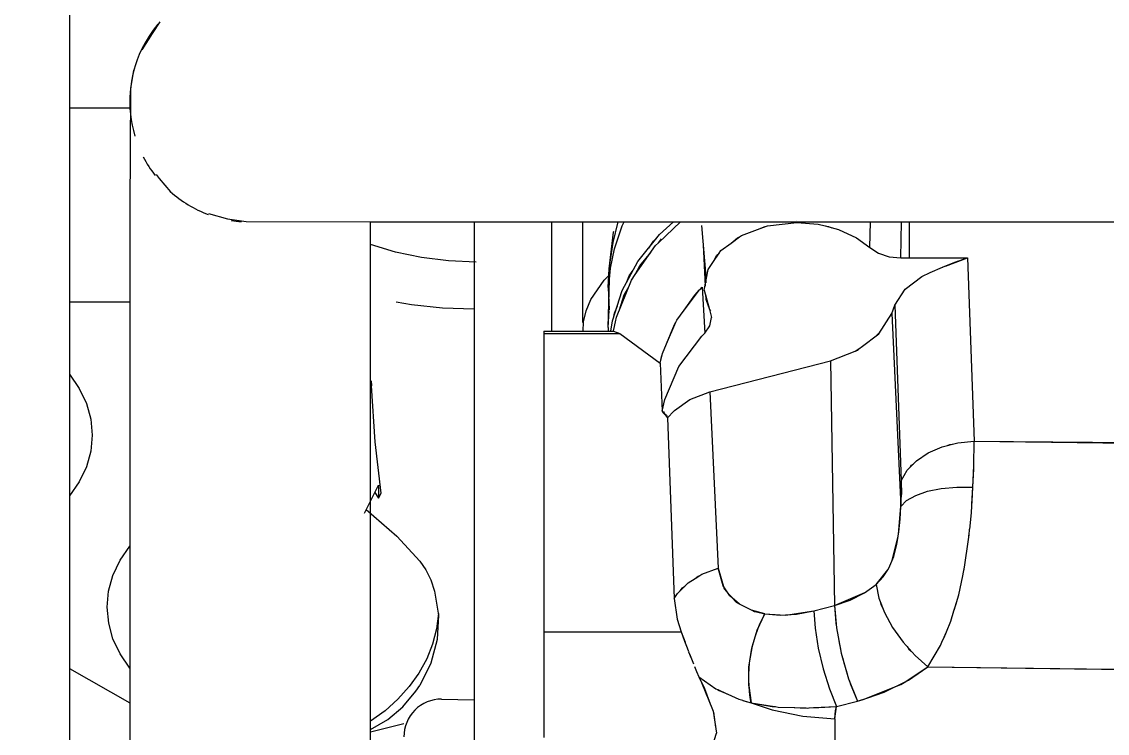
# Model space of a CAD drawing. Header units: millimetres. Extents: x 1084702 to 1166801, y 36632 to 124519.
# Drawn here: x 1102425.9 to 1102570.1, y 49722.5 to 49817 of the extents above; entities that cross this region are included whole.
import ezdxf

# ---------------------------------------------------------------- set-up
doc = ezdxf.new("R2010")
doc.units = ezdxf.units.MM
doc.header["$LTSCALE"] = 250
doc.layers.get('0').update_dxf_attribs({"color": 255})
doc.layers.add('%posline', color=240, linetype='Continuous')
doc.layers.add('%symbol', color=1, linetype='Continuous')
doc.styles.add('ROMANS', font='ROMANS.shx', dxfattribs={"height": 100})
doc.dimstyles.new('dott', dxfattribs={"dimscale": 100, "dimtxt": 150, "dimasz": 0.01, "dimexe": 0.5, "dimexo": 1, "dimgap": 1, "dimtad": 1, "dimdsep": 46, "dimtxsty": 'ROMANS', "dimcen": 1.5, "dimclrd": 1, "dimclre": 1, "dimclrt": 2, "dimazin": 2, "dimtfac": 1, "dimtmove": 2, "dimatfit": 3, "dimldrblk": 'DOT', "dimfxl": 1, "dimtvp": 100, "dimtolj": 1, "dimarcsym": 0})

# ---------------------------------------------------------------- blocks, each defined once
blk = doc.blocks.new('_Dot')
at = {"color": 0, "linetype": 'ByBlock', "lineweight": -2}
blk.add_line((-0.5, 0), (-1, 0), dxfattribs=at)
at = {"color": 0, "linetype": 'ByBlock', "const_width": 0.5}
blk.add_lwpolyline([(-0.25, 0, 1), (0.25, 0, 1)], format="xyb", close=True, dxfattribs=at)
blk = doc.blocks.new('GENERATOR-BORDE')
for p, q in [((-2411.61, -281.96), (-2411.61, -426.96)), ((-2400.59, -314.48), (-2399.58, -312.91)), ((-2401.96, -316.63), (-2400.59, -314.48)), ((-2403.48, -321.77), (-2403.06, -319.36)), ((-2411.61, -324.36), (-2403.59, -324.36)), ((-2400.09, -333.22), (-2399.7, -333.75)), ((-2399.7, -333.75), (-2398.22, -335.5)), ((-2403.6, -337.74), (-2403.59, -450.4)), ((-2371.63, -449.22), (-2371.62, -339.48)), ((-2371.62, -339.52), (-1799.18, -339.51)), ((-2357.89, -339.51), (-2357.89, -423.17)), ((-2347.61, -339.49), (-2347.61, -354.02)), ((-2343.48, -339.49), (-2343.48, -352.88)), ((-2333.41, -342.29), (-2330.49, -339.52)), ((-2333.25, -341.19), (-2331.42, -339.52)), ((-2327.7, -340.01), (-2327.13, -346.77)), ((-2320.26, -340.53), (-2319.06, -340.09)), ((-2320.26, -340.53), (-2319.22, -340.11)), ((-2319.22, -340.11), (-2319.06, -340.09)), ((-2319.06, -340.09), (-2318.9, -340.03)), ((-2318.9, -340.03), (-2315.02, -339.58)), ((-2315.02, -339.33), (-2315.02, -339.34)), ((-2315.02, -339.58), (-2312.17, -339.82)), ((-2315.02, -339.58), (-2315.02, -339.58)), ((-2312.17, -339.82), (-2311.28, -340.05)), ((-2311.28, -340.05), (-2309.49, -340.51)), ((-2311.28, -340.05), (-2310.81, -340.11)), ((-2310.81, -340.11), (-2310.39, -340.28)), ((-2305.32, -342.93), (-2305.23, -339.52)), ((-2301.21, -344.28), (-2301.12, -339.52)), ((-2300.11, -339.52), (-2300.11, -344.27)), ((-2339.96, -345.76), (-2339.35, -340.86)), ((-2339.35, -340.86), (-2339.31, -340.74)), ((-2336.12, -344.78), (-2333.25, -341.19)), ((-2323.76, -342.33), (-2322.64, -341.5)), ((-2323.76, -342.33), (-2322.92, -341.62)), ((-2322.92, -341.62), (-2322.64, -341.5)), ((-2322.64, -341.5), (-2322.39, -341.32)), ((-2322.39, -341.32), (-2320.26, -340.53)), ((-2309.49, -340.51), (-2307.1, -341.62)), ((-2307.1, -341.62), (-2307.09, -341.63)), ((-2307.09, -341.63), (-2307.09, -341.63)), ((-2307.09, -341.63), (-2305.32, -342.93)), ((-2336.48, -346.5), (-2333.79, -342.64)), ((-2334.68, -342.98), (-2334.04, -342.06)), ((-2334.04, -342.06), (-2333.66, -341.7)), ((-2333.79, -342.64), (-2333.41, -342.29)), ((-2333.41, -342.29), (-2333, -341.77)), ((-2327.48, -342.54), (-2327.21, -348.07)), ((-2325.12, -343.32), (-2323.76, -342.33)), ((-2305.32, -342.93), (-2304.18, -343.68)), ((-2305.32, -342.93), (-2304.18, -343.68)), ((-2335.86, -345.35), (-2334.43, -343.56)), ((-2326.1, -344.77), (-2325.36, -343.67)), ((-2326.1, -344.77), (-2325.67, -343.93)), ((-2325.67, -343.93), (-2325.36, -343.67)), ((-2325.36, -343.67), (-2325.12, -343.32)), ((-2304.18, -343.68), (-2302.76, -344.15)), ((-2304.18, -343.68), (-2302.76, -344.15)), ((-2302.76, -344.15), (-2301.21, -344.28)), ((-2302.76, -344.15), (-2301.21, -344.28)), ((-2301.21, -344.28), (-2300.11, -344.27)), ((-2301.21, -344.28), (-2300.11, -344.27)), ((-2300.11, -344.27), (-2292.38, -344.27)), ((-2300.11, -344.27), (-2292.38, -344.27)), ((-2295.3, -345.38), (-2292.38, -344.27)), ((-2294.04, -344.84), (-2292.38, -344.27)), ((-2293.18, -344.55), (-2293.12, -344.55)), ((-2293.18, -344.55), (-2293.12, -344.55)), ((-2292.38, -344.27), (-2291.49, -368.65)), ((-2292.38, -344.27), (-2291.49, -368.65)), ((-2340.08, -348.23), (-2339.96, -345.76)), ((-2340.08, -348.23), (-2339.96, -345.76)), ((-2338.22, -348.64), (-2336.12, -344.78)), ((-2337.27, -346.68), (-2336.75, -345.94)), ((-2336.48, -346.5), (-2335.86, -345.35)), ((-2327.31, -348.6), (-2326.82, -345.84)), ((-2326.82, -345.84), (-2326.1, -344.77)), ((-2297.31, -346.25), (-2295.68, -345.54)), ((-2295.68, -345.54), (-2295.62, -345.52)), ((-2295.61, -345.5), (-2295.57, -345.48)), ((-2295.57, -345.48), (-2295.47, -345.45)), ((-2295.46, -345.45), (-2294.04, -344.84)), ((-2293.9, -344.8), (-2293.68, -344.76)), ((-2293.73, -344.74), (-2293.55, -344.71)), ((-2338.97, -352.17), (-2337, -347.23)), ((-2337.59, -347.48), (-2337.27, -346.68)), ((-2337, -347.23), (-2336.48, -346.5)), ((-2327.13, -346.77), (-2326.91, -346.34)), ((-2327.13, -346.77), (-2327.13, -347.59)), ((-2300.66, -348.46), (-2298.43, -346.78)), ((-2300.66, -348.46), (-2298.43, -346.78)), ((-2298.43, -346.78), (-2297.31, -346.25)), ((-2298.43, -346.78), (-2297.31, -346.25)), ((-2340.08, -348.23), (-2339.94, -351.19)), ((-2340.08, -348.23), (-2339.94, -351.19)), ((-2339.49, -352.67), (-2338.22, -348.64)), ((-2337.94, -349.18), (-2337.31, -348.03)), ((-2329.97, -351.24), (-2327.94, -348.54)), ((-2329.34, -350.34), (-2328.07, -348.69)), ((-2328.57, -349.23), (-2327.94, -348.54)), ((-2327.94, -348.54), (-2327.88, -348.47)), ((-2327.88, -348.47), (-2327.58, -348.16)), ((-2327.59, -348.16), (-2327.58, -348.16)), ((-2327.58, -348.16), (-2327.26, -354.3)), ((-2327.58, -348.16), (-2327.26, -354.3)), ((-2327.31, -348.6), (-2326.64, -351.13)), ((-2302, -350.57), (-2300.66, -348.46)), ((-2302, -350.57), (-2300.66, -348.46)), ((-2411.61, -350.15), (-2403.6, -350.15)), ((-2338.57, -351.18), (-2337.94, -349.18)), ((-2329.97, -351.24), (-2328.57, -349.23)), ((-2327.16, -349.16), (-2327.13, -349.79)), ((-2327.13, -349.27), (-2327.13, -349.79)), ((-2327.13, -349.79), (-2326.64, -351.13)), ((-2340.08, -353.54), (-2339.96, -351.3)), ((-2340.08, -353.54), (-2339.96, -351.3)), ((-2339.37, -352.29), (-2339.25, -351.65)), ((-2339.25, -351.65), (-2338.86, -350.66)), ((-2330.97, -352.56), (-2329.97, -351.24)), ((-2329.88, -351.12), (-2329.88, -351.11)), ((-2326.64, -351.12), (-2326.64, -351.13)), ((-2326.64, -351.12), (-2326.64, -351.13)), ((-2326.64, -351.13), (-2326.37, -352.21)), ((-2326.64, -351.13), (-2326.37, -352.21)), ((-2326.64, -351.13), (-2326.5, -351.33)), ((-2304.13, -354.37), (-2302.43, -351.69)), ((-2302.43, -351.69), (-2302, -350.57)), ((-2302.43, -351.69), (-2302, -350.57)), ((-2302.43, -351.69), (-2301.21, -377.33)), ((-2302, -350.57), (-2301.15, -373.89)), ((-2302, -350.57), (-2301.15, -373.89)), ((-2339.71, -354.02), (-2339.49, -352.67)), ((-2339.36, -354.02), (-2338.97, -352.17)), ((-2339.36, -354.02), (-2339.2, -353.18)), ((-2339.2, -353.18), (-2339.14, -352.96)), ((-2332.32, -355.7), (-2331.09, -352.83)), ((-2332.32, -355.7), (-2331.28, -353.12)), ((-2331.28, -353.12), (-2331.09, -352.83)), ((-2331.09, -352.83), (-2330.97, -352.56)), ((-2326.58, -353.31), (-2326.37, -352.21)), ((-2326.58, -353.31), (-2326.37, -352.21)), ((-2348.61, -354.02), (-2339.36, -354.02)), ((-2348.61, -354.02), (-2348.61, -354.34)), ((-2348.61, -354.34), (-2338.55, -354.34)), ((-2348.61, -354.34), (-2348.61, -393.99)), ((-2348.61, -354.34), (-2348.61, -393.99)), ((-2348.61, -354.34), (-2338.55, -354.34)), ((-2340.08, -353.54), (-2340.08, -354.02)), ((-2340.08, -353.54), (-2340.08, -354.02)), ((-2340.08, -353.54), (-2340.06, -354.02)), ((-2340.08, -353.54), (-2340.06, -354.02)), ((-2339.36, -354.02), (-2338.55, -354.34)), ((-2339.36, -354.02), (-2338.55, -354.34)), ((-2338.55, -354.34), (-2333.18, -358.29)), ((-2338.55, -354.34), (-2333.18, -358.29)), ((-2327.63, -354.68), (-2327.26, -354.3)), ((-2327.63, -354.68), (-2327.26, -354.3)), ((-2327.26, -354.3), (-2326.58, -353.31)), ((-2327.26, -354.3), (-2326.58, -353.31)), ((-2306.46, -356.17), (-2304.13, -354.37)), ((-2304.6, -354.73), (-2303.95, -354.1)), ((-2332.87, -356.99), (-2332.32, -355.7)), ((-2330.69, -358.73), (-2327.63, -354.68)), ((-2330.69, -358.73), (-2327.63, -354.68)), ((-2333.18, -358.29), (-2332.92, -357.23)), ((-2333.18, -358.29), (-2332.95, -357.28)), ((-2332.95, -357.28), (-2332.92, -357.23)), ((-2332.92, -357.23), (-2332.87, -356.99)), ((-2310.56, -357.96), (-2307.3, -356.68)), ((-2307.3, -356.68), (-2306.46, -356.17)), ((-2307.3, -356.68), (-2306.93, -356.53)), ((-2306.93, -356.53), (-2306.46, -356.17)), ((-2306.91, -356.44), (-2306.91, -356.51)), ((-2306.91, -356.44), (-2306.91, -356.51)), ((-2306.85, -356.41), (-2306.85, -356.47)), ((-2333.18, -358.29), (-2332.92, -364.64)), ((-2333.18, -358.29), (-2332.92, -364.64)), ((-2332.57, -363.12), (-2330.69, -358.73)), ((-2332.57, -363.12), (-2330.69, -358.73)), ((-2326.58, -362.09), (-2310.56, -357.96)), ((-2326.58, -362.09), (-2310.56, -357.96)), ((-2310.56, -357.96), (-2310.03, -390.48)), ((-2310.56, -357.96), (-2310.03, -390.48)), ((-2371.54, -360.64), (-2371.51, -361.29)), ((-2332.92, -364.64), (-2332.57, -363.12)), ((-2332.92, -364.64), (-2332.57, -363.12)), ((-2331.26, -364.58), (-2329.25, -363.12)), ((-2331.26, -364.58), (-2329.25, -363.12)), ((-2329.25, -363.12), (-2326.58, -362.09)), ((-2326.58, -362.09), (-2325.45, -385.5)), ((-2326.58, -362.09), (-2325.45, -385.5)), ((-2332.92, -364.64), (-2332.79, -364.87)), ((-2332.7, -364.93), (-2332.62, -364.7)), ((-2332.2, -365.56), (-2331.35, -364.67)), ((-2331.35, -364.67), (-2331.26, -364.58)), ((-2332.79, -364.87), (-2332.7, -364.93)), ((-2332.7, -364.93), (-2332.2, -365.56)), ((-2332.7, -364.93), (-2332.35, -365.19)), ((-2332.35, -365.19), (-2332.2, -365.56)), ((-2332.2, -365.56), (-2331.31, -389.56)), ((-2332.2, -365.56), (-2331.31, -389.56)), ((-2295.02, -369.2), (-2294.34, -369.03)), ((-2294.7, -369.08), (-2294.34, -369.03)), ((-2294.34, -369.03), (-2293.65, -368.86)), ((-2293.65, -368.86), (-2291.49, -368.65)), ((-2291.53, -371.91), (-2291.49, -368.65)), ((-2291.49, -368.65), (-2274.37, -368.87)), ((-2291.49, -368.65), (-2265.46, -368.85)), ((-2274.37, -368.87), (-2265.46, -368.85)), ((-2299.15, -371.24), (-2297.57, -370.18)), ((-2297.57, -370.18), (-2295.71, -369.38)), ((-2295.71, -369.38), (-2295.02, -369.2)), ((-2295.02, -369.2), (-2294.7, -369.08)), ((-2299.95, -372.07), (-2299.55, -371.66)), ((-2299.95, -372.07), (-2299.8, -371.84)), ((-2299.8, -371.84), (-2299.55, -371.66)), ((-2299.55, -371.66), (-2299.15, -371.24)), ((-2291.64, -374.74), (-2291.53, -371.91)), ((-2301.15, -373.89), (-2300.36, -372.49)), ((-2300.36, -372.49), (-2299.95, -372.07)), ((-2291.64, -374.74), (-2291.54, -372.38)), ((-2291.54, -372.38), (-2291.54, -372.21)), ((-2372.46, -378.22), (-2370.58, -374.47)), ((-2370.58, -374.47), (-2370.58, -376.21)), ((-2301.21, -377.33), (-2301.15, -373.89)), ((-2301.15, -373.89), (-2301.14, -375.73)), ((-2295.84, -374.92), (-2293.79, -374.73)), ((-2295.84, -374.92), (-2293.79, -374.73)), ((-2293.79, -374.73), (-2291.64, -374.74)), ((-2293.79, -374.73), (-2291.64, -374.74)), ((-2291.78, -377), (-2291.64, -374.74)), ((-2291.75, -376.6), (-2291.64, -374.74)), ((-2370.58, -376.21), (-2370.23, -375.53)), ((-2301.21, -377.33), (-2301.14, -375.73)), ((-2300.44, -376.53), (-2299.24, -375.84)), ((-2300.44, -376.53), (-2299.24, -375.84)), ((-2299.24, -375.84), (-2297.68, -375.29)), ((-2299.24, -375.84), (-2297.68, -375.29)), ((-2297.68, -375.29), (-2295.84, -374.92)), ((-2297.68, -375.29), (-2295.84, -374.92)), ((-2291.73, -376.15), (-2291.72, -376.15)), ((-2291.73, -376.15), (-2291.72, -376.15)), ((-2301.51, -381.01), (-2301.21, -377.33)), ((-2301.29, -379.01), (-2301.21, -377.33)), ((-2301.21, -377.33), (-2300.44, -376.53)), ((-2301.21, -377.33), (-2300.44, -376.53)), ((-2291.85, -378.14), (-2291.8, -377.22)), ((-2291.8, -377.23), (-2291.75, -376.6)), ((-2301.46, -380.7), (-2301.29, -379.01)), ((-2292.07, -380.34), (-2291.85, -378.14)), ((-2292.17, -381.27), (-2292.1, -380.57)), ((-2292.15, -381.13), (-2292.08, -380.34)), ((-2302.36, -384.44), (-2301.55, -381.27)), ((-2301.74, -382.37), (-2301.57, -381.32)), ((-2301.56, -381.28), (-2301.46, -380.7)), ((-2292.75, -385.39), (-2292.21, -381.72)), ((-2292.21, -381.72), (-2292.18, -381.38)), ((-2292.18, -381.39), (-2292.15, -381.13)), ((-2302.16, -383.96), (-2301.74, -382.37)), ((-2302.67, -385.2), (-2302.16, -383.96)), ((-2327.89, -386.48), (-2327.62, -386.31)), ((-2327.62, -386.31), (-2325.45, -385.5)), ((-2325.45, -385.5), (-2324.66, -388.26)), ((-2304.51, -387.7), (-2302.94, -385.72)), ((-2303.54, -386.67), (-2302.96, -385.73)), ((-2302.95, -385.72), (-2302.76, -385.41)), ((-2302.8, -385.48), (-2302.67, -385.19)), ((-2302.76, -385.41), (-2302.67, -385.21)), ((-2293, -386.54), (-2292.83, -385.8)), ((-2292.94, -386.26), (-2292.81, -385.66)), ((-2292.83, -385.8), (-2292.8, -385.62)), ((-2292.8, -385.62), (-2292.75, -385.39)), ((-2329.88, -387.89), (-2329.46, -387.46)), ((-2329.46, -387.46), (-2328.54, -386.89)), ((-2328.54, -386.89), (-2327.89, -386.48)), ((-2328.54, -386.89), (-2328.12, -386.57)), ((-2328.12, -386.57), (-2327.89, -386.48)), ((-2324.88, -387.71), (-2324.82, -387.69)), ((-2306.03, -388.79), (-2304.51, -387.7)), ((-2304.51, -387.7), (-2303.54, -386.67)), ((-2304.51, -387.7), (-2304.15, -389.48)), ((-2304.51, -387.7), (-2304.51, -387.7)), ((-2293.53, -389.05), (-2292.99, -386.53)), ((-2331.31, -389.56), (-2330.86, -388.87)), ((-2330.86, -388.87), (-2329.88, -387.89)), ((-2330.53, -388.54), (-2330.22, -388.14)), ((-2330.22, -388.14), (-2329.88, -387.89)), ((-2324.66, -388.26), (-2323.15, -389.94)), ((-2324.2, -388.77), (-2324.18, -388.9)), ((-2324.14, -388.84), (-2324.11, -388.97)), ((-2310.03, -390.48), (-2305.99, -388.76)), ((-2307.94, -389.78), (-2306.03, -388.79)), ((-2306.6, -389.02), (-2306.59, -389.09)), ((-2306.6, -389.02), (-2306.59, -389.09)), ((-2306.18, -388.85), (-2306.18, -388.87)), ((-2306.18, -388.85), (-2306.18, -388.87)), ((-2294.13, -391.07), (-2293.53, -389.05)), ((-2331.31, -389.56), (-2330.92, -392.3)), ((-2323.15, -389.94), (-2323.06, -390.05)), ((-2323.06, -390.05), (-2322.75, -390.21)), ((-2322.75, -390.21), (-2320.99, -391.1)), ((-2312.75, -391.17), (-2310.03, -390.48)), ((-2312.75, -391.17), (-2310.03, -390.48)), ((-2310.03, -390.48), (-2307.94, -389.78)), ((-2310.03, -390.48), (-2309.77, -393.43)), ((-2310.03, -390.48), (-2309.86, -392.79)), ((-2304.15, -389.48), (-2303.4, -391.42)), ((-2303.9, -390.12), (-2303.82, -390.43)), ((-2303.87, -390.22), (-2303.86, -390.22)), ((-2303.85, -390.31), (-2303.83, -390.29)), ((-2303.82, -390.43), (-2303.65, -390.77)), ((-2294.17, -391.18), (-2293.89, -390.39)), ((-2293.89, -390.39), (-2293.75, -389.81)), ((-2320.99, -391.1), (-2320.69, -391.26)), ((-2320.69, -391.26), (-2320.38, -391.33)), ((-2320.38, -391.33), (-2319.27, -391.6)), ((-2320.28, -393.73), (-2319.26, -391.6)), ((-2319.3, -391.58), (-2319.26, -391.6)), ((-2319.27, -391.6), (-2319.26, -391.6)), ((-2319.26, -391.6), (-2317.24, -391.77)), ((-2319.26, -391.6), (-2316.54, -391.76)), ((-2317.24, -391.77), (-2315.06, -391.63)), ((-2316.54, -391.76), (-2312.75, -391.17)), ((-2315.06, -391.63), (-2312.75, -391.17)), ((-2312.75, -391.17), (-2312.59, -393.49)), ((-2312.75, -391.17), (-2312.59, -393.49)), ((-2303.4, -391.42), (-2302.3, -393.41)), ((-2294.58, -392.56), (-2294.16, -391.17)), ((-2330.92, -392.3), (-2330.38, -393.99)), ((-2312.59, -393.49), (-2312.17, -396.14)), ((-2312.59, -393.49), (-2312.17, -396.14)), ((-2309.86, -392.79), (-2309.79, -393.17)), ((-2309.77, -393.43), (-2309.12, -396.82)), ((-2302.3, -393.4), (-2302.3, -393.41)), ((-2302.3, -393.41), (-2300.91, -395.35)), ((-2302.3, -393.41), (-2302.29, -393.42)), ((-2295.16, -393.95), (-2294.58, -392.56)), ((-2348.61, -393.99), (-2348.61, -396.88)), ((-2348.61, -393.99), (-2330.38, -393.99)), ((-2348.61, -393.99), (-2330.38, -393.99)), ((-2330.38, -393.99), (-2329.87, -395.34)), ((-2330.38, -393.99), (-2329.93, -395.19)), ((-2330.38, -393.99), (-2330.38, -393.99)), ((-2321.01, -396.13), (-2320.28, -393.73)), ((-2309.64, -394.11), (-2309.42, -395.44)), ((-2295.67, -395.14), (-2295.44, -394.72)), ((-2295.63, -395.06), (-2295.16, -393.96)), ((-2295.44, -394.72), (-2295.16, -393.95)), ((-2329.93, -395.19), (-2329.6, -396.11)), ((-2329.6, -396.11), (-2329.41, -396.58)), ((-2321.39, -398.66), (-2321.01, -396.13)), ((-2312.17, -396.14), (-2311.51, -398.9)), ((-2312.17, -396.14), (-2311.51, -398.9)), ((-2309.42, -395.44), (-2309.22, -396.27)), ((-2300.91, -395.35), (-2299.32, -397.11)), ((-2300.38, -395.93), (-2300.13, -396.26)), ((-2300.13, -396.26), (-2299.85, -396.52)), ((-2297.61, -398.6), (-2295.93, -395.78)), ((-2295.93, -395.78), (-2295.66, -395.13)), ((-2348.61, -396.58), (-2348.61, -397.1)), ((-2348.61, -397.1), (-2348.61, -400.7)), ((-2329.39, -396.63), (-2329.21, -397.1)), ((-2329.27, -396.95), (-2329.14, -397.28)), ((-2329.21, -397.1), (-2328.74, -398.23)), ((-2309.12, -396.82), (-2308.15, -400.21)), ((-2308.96, -397.36), (-2308.76, -398.2)), ((-2299.32, -397.11), (-2297.61, -398.6)), ((-2411.61, -398.82), (-2403.59, -403.4)), ((-2348.61, -397.92), (-2348.61, -400.21)), ((-2328.63, -398.57), (-2328.35, -399.26)), ((-2328.35, -399.26), (-2328.02, -399.96)), ((-2321.42, -401.14), (-2321.39, -398.66)), ((-2311.51, -398.9), (-2310.68, -401.56)), ((-2311.51, -398.9), (-2310.68, -401.56)), ((-2308.76, -398.2), (-2308.34, -399.53)), ((-2300.79, -400.69), (-2297.61, -398.6)), ((-2300.19, -400.39), (-2297.61, -398.6)), ((-2297.62, -398.59), (-2297.61, -398.6)), ((-2297.61, -398.6), (-2278.14, -398.9)), ((-2297.61, -398.6), (-2276.6, -398.9)), ((-2278.14, -398.9), (-2276.56, -398.9)), ((-2276.56, -398.9), (-2274.58, -398.93)), ((-2274.58, -398.93), (-2263, -398.9)), ((-2348.61, -400.7), (-2348.61, -404.3)), ((-2328.02, -399.96), (-2328.01, -399.96)), ((-2328.02, -399.96), (-2328.02, -399.96)), ((-2328.02, -399.96), (-2325.79, -401.53)), ((-2328.02, -399.96), (-2327.68, -400.7)), ((-2328.02, -399.96), (-2327.29, -401.52)), ((-2327.68, -400.7), (-2326.22, -404.3)), ((-2308.15, -400.21), (-2306.99, -403.18)), ((-2308.05, -400.47), (-2307.93, -400.85)), ((-2301.87, -401.22), (-2300.19, -400.39)), ((-2301.21, -400.96), (-2300.79, -400.69)), ((-2348.61, -401.47), (-2348.61, -403.6)), ((-2327.37, -401.45), (-2327.35, -401.39)), ((-2327.29, -401.52), (-2326.52, -403.55)), ((-2327.08, -402.07), (-2327.07, -402.2)), ((-2327.05, -402.25), (-2327.05, -402.17)), ((-2325.79, -401.53), (-2325.55, -401.63)), ((-2325.55, -401.63), (-2325.35, -401.76)), ((-2325.53, -401.64), (-2324.3, -402.2)), ((-2325.35, -401.76), (-2324.17, -402.25)), ((-2321.42, -401.14), (-2321.08, -403.42)), ((-2310.68, -401.56), (-2309.74, -403.89)), ((-2310.68, -401.56), (-2309.74, -403.89)), ((-2307.93, -400.85), (-2306.99, -403.18)), ((-2306.21, -402.96), (-2301.21, -400.96)), ((-2305.61, -402.73), (-2303.44, -402)), ((-2303.44, -402), (-2301.91, -401.24)), ((-2362.21, -402.9), (-2362.21, -402.93)), ((-2362.21, -402.93), (-2357.89, -403.01)), ((-2324.19, -402.25), (-2322.71, -402.92)), ((-2322.71, -402.92), (-2322.21, -403.07)), ((-2322.22, -403.07), (-2322.06, -403.14)), ((-2322.18, -403.09), (-2321.08, -403.42)), ((-2322.06, -403.14), (-2321.08, -403.42)), ((-2321.13, -403.43), (-2321.08, -403.42)), ((-2321.08, -403.42), (-2318.28, -403.87)), ((-2321.08, -403.42), (-2318, -403.89)), ((-2321.08, -403.42), (-2318.31, -404.34)), ((-2321.08, -403.42), (-2318.31, -404.34)), ((-2309.74, -403.89), (-2306.99, -403.18)), ((-2309.74, -403.89), (-2306.99, -403.18)), ((-2306.99, -403.18), (-2305.75, -402.77)), ((-2306.99, -403.18), (-2306.21, -402.96)), ((-2306.16, -402.91), (-2306.16, -402.94)), ((-2306.16, -402.91), (-2306.16, -402.94)), ((-2348.61, -404.3), (-2348.61, -407.43)), ((-2348.61, -404.81), (-2348.61, -406.71)), ((-2326.22, -404.3), (-2326.15, -404.5)), ((-2326.15, -404.5), (-2325.69, -407.43)), ((-2326.14, -404.56), (-2326.1, -404.66)), ((-2326.1, -404.66), (-2325.82, -406.63)), ((-2318.31, -404.34), (-2314.23, -405.19)), ((-2318.31, -404.34), (-2314.23, -405.19)), ((-2318.28, -403.87), (-2317.88, -403.89)), ((-2317.89, -403.9), (-2317.49, -403.96)), ((-2317.49, -403.96), (-2315.31, -404.03)), ((-2315.37, -404.02), (-2314.13, -404.08)), ((-2314.57, -404.06), (-2314, -404.07)), ((-2314.13, -404.08), (-2313.8, -404.07)), ((-2313.81, -404.08), (-2313.67, -404.09)), ((-2313.67, -404.09), (-2313.4, -404.07)), ((-2313.43, -404.06), (-2312.1, -404.02)), ((-2312.83, -404.04), (-2309.74, -403.89)), ((-2312.39, -404.03), (-2312.37, -404.02)), ((-2312.18, -404.03), (-2312.16, -404.01)), ((-2312.1, -404.02), (-2309.74, -403.89)), ((-2311.18, -403.97), (-2311.18, -403.96)), ((-2311.18, -403.97), (-2311.18, -403.96)), ((-2310.68, -403.94), (-2310.68, -403.94)), ((-2309.98, -405.54), (-2309.74, -403.89)), ((-2309.98, -405.54), (-2309.87, -404.42)), ((-2309.87, -404.42), (-2309.74, -403.89)), ((-2314.23, -405.19), (-2309.98, -405.54)), ((-2314.23, -405.19), (-2309.98, -405.54)), ((-2309.98, -405.54), (-2309.96, -411.1)), ((-2348.61, -407.43), (-2348.61, -408.01)), ((-2326.38, -409.67), (-2325.69, -407.43))]:
    blk.add_line(p, q)
for points in [[(-2403.53, -322.06), (-2403.6, -337.74)], [(-2393.15, -338.41), (-2390.61, -339.09), (-2388.14, -339.45), (-2370.07, -339.48)], [(-2340.08, -353.54), (-2339.89, -347.11), (-2339.75, -345.65), (-2339.25, -343.09), (-2338.2, -340.05), (-2337.96, -339.52)], [(-2339.96, -345.76), (-2339.41, -342.26), (-2338.77, -339.52)], [(-2357.61, -344.84), (-2361.27, -344.7), (-2364.86, -344.26), (-2368.33, -343.53), (-2371.62, -342.53)], [(-2343.39, -354.02), (-2343.34, -352.78), (-2343.01, -351.34), (-2342.4, -349.83), (-2340.61, -347.26), (-2340, -346.65)], [(-2357.89, -351.1), (-2362.07, -350.95), (-2366.2, -350.51), (-2368.23, -350.18)], [(-2411.61, -359.76), (-2410.32, -361.63), (-2409.37, -363.63), (-2408.8, -365.71), (-2408.61, -367.84), (-2408.8, -369.96), (-2409.37, -372.04), (-2410.32, -374.04), (-2411.61, -375.91)], [(-2370.23, -375.53), (-2371, -368.75), (-2371.51, -361.29)], [(-2371.08, -375.48), (-2370.58, -376.21)], [(-2372.23, -377.74), (-2368.16, -381.25), (-2365.11, -384.56)], [(-2403.59, -398.78), (-2404.89, -396.91), (-2405.84, -394.91), (-2406.41, -392.82), (-2406.61, -390.69), (-2406.42, -388.56), (-2405.84, -386.47), (-2404.89, -384.47), (-2403.59, -382.59)], [(-2365.11, -384.56), (-2364.29, -385.74), (-2363.63, -387.06), (-2363.12, -388.58)], [(-2319.26, -391.6), (-2321.06, -391.08), (-2322.65, -390.28), (-2323.91, -389.19), (-2324.81, -387.86), (-2325.45, -385.5)], [(-2363.12, -388.58), (-2362.63, -391.77), (-2362.8, -394.98), (-2363.63, -398.12), (-2365.11, -401.12)], [(-2362.63, -391.55), (-2362.88, -393.59), (-2363.4, -395.6), (-2364.18, -397.56), (-2365.21, -399.44), (-2366.49, -401.23), (-2368, -402.9), (-2369.71, -404.45), (-2371.63, -405.84)], [(-2371.63, -406.95), (-2369.34, -405.6), (-2367.34, -403.92), (-2365.6, -401.87), (-2365.11, -401.12)], [(-2371.63, -407.27), (-2367.21, -406.13)]]:
    blk.add_lwpolyline(points)
for centre, radius, start, end in [((-2387.61, -323.52), 16, 140.0267, 154.3227), ((-2387.61, -323.52), 16, 154.3462, 196.6473), ((-2387.61, -323.52), 16, 207.2918, 217.8393), ((-2387.61, -323.52), 16, 228.4403, 249.5888), ((-2387.61, -323.52), 16, 260.8147, 265.9135), ((-2303.58, -400.09), 17.87, 151.5866, 190.7806), ((-2362.21, -407.9), 5, 90.0159, 180.1517)]:
    blk.add_arc(centre, radius, start, end)
blk = doc.blocks.new('BL_1-deck_B4_2')
blk.add_blockref('GENERATOR-BORDE', (87080.86, 18381.44))

msp = doc.modelspace()

# ---------------------------------------------------------------- hatches: boundary and pattern name
at = {"layer": '%symbol', "true_color": 0x939598}
h = msp.add_hatch(dxfattribs=at)
h.set_pattern_fill('ANSI31', color=252, scale=100)
h.paths.add_polyline_path([(1097892.6, 52632.31), (1097892.6, 43032.31), (1109392.6, 43032.31), (1109392.6, 52632.31)])

# ---------------------------------------------------------------- block references
msp.add_blockref('BL_1-deck_B4_2', (1017763.01, 31748.48))

# ---------------------------------------------------------------- leaders
at = {"layer": '%posline', "linetype": 'ByBlock'}
msp.add_leader([(1105977.01, 46518.41), (1099711.3, 53457.36)], dimstyle='dott', override={"dimasz": 2, "dimgap": 1, "dimtad": 0, "dimclrd": 256}, dxfattribs=at)

doc.saveas('drawing.dxf')
